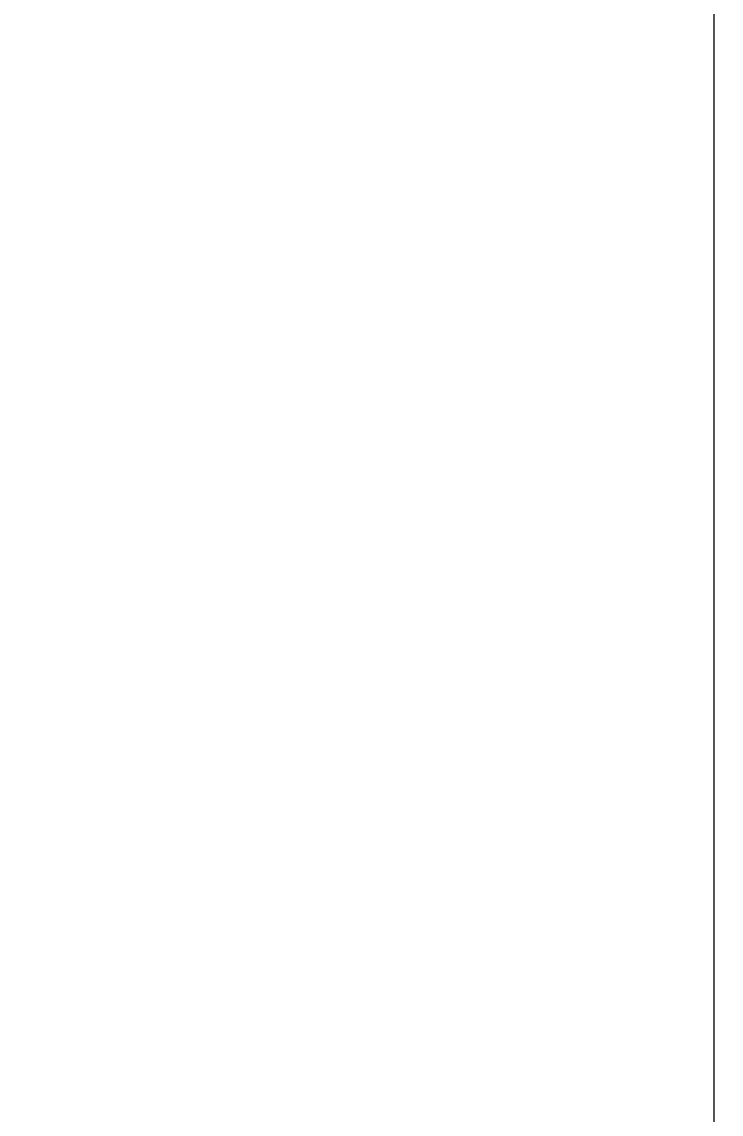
# Model space of a CAD drawing. Extents: x 5051 to 8526, y -300 to 2247.
# Drawn here: x 7367.1 to 7561.3, y 1026.2 to 1329.4 of the extents above; entities that cross this region are included whole.
import ezdxf

# ---------------------------------------------------------------- set-up
doc = ezdxf.new("R2010")
doc.units = 0
doc.header["$LTSCALE"] = 4
doc.header["$MEASUREMENT"] = 0
doc.header["$PDMODE"] = 3
doc.header["$PDSIZE"] = -10
doc.layers.get('0').update_dxf_attribs({"linetype": 'CONTINUOUS'})
doc.layers.get('DEFPOINTS').update_dxf_attribs({"linetype": 'CONTINUOUS'})
doc.styles.add('Daelim Dimension', font='NanumGothic.ttf')
doc.dimstyles.new('DEFAULT', dxfattribs={"dimscale": 2, "dimtxt": 2, "dimasz": 2, "dimexe": 0, "dimexo": 2, "dimgap": 1, "dimtad": 1, "dimdec": 1, "dimzin": 9, "dimdsep": 46, "dimtxsty": 'Daelim Dimension', "dimcen": 0.5, "dimclrd": 252, "dimclre": 252, "dimclrt": 3, "dimadec": 1, "dimazin": 0, "dimtfac": 1, "dimtdec": 1, "dimtix": 1, "dimtmove": 0, "dimatfit": 3, "dimfxl": 1, "dimtolj": 1, "dimtzin": 1, "dimlwd": 9, "dimlwe": 9, "dimarcsym": 0})

# ---------------------------------------------------------------- blocks, each defined once
blk = doc.blocks.new('*D13')
at = {"color": 5, "lineweight": 9, "ltscale": 0.5, "transparency": 16777216}
for p, q in [((7201.17, 1456.89), (7561.31, 1456.89)), ((7559.31, 1448.89), (7559.31, 360.44)), ((7359.22, 352.44), (7561.31, 352.44))]:
    blk.add_line(p, q, dxfattribs=at)
at = {"color": 5, "ltscale": 0.5, "transparency": 16777216}
for points in [[(7557.97, 1448.89), (7560.64, 1448.89), (7559.31, 1456.89)], [(7557.97, 360.44), (7560.64, 360.44), (7559.31, 352.44)]]:
    blk.add_solid(points, dxfattribs=at)
at = {"layer": 'DEFPOINTS', "color": 0, "ltscale": 0.5, "transparency": 16777216}
for p in [(7197.17, 1456.89), (7355.22, 352.44), (7559.31, 352.44)]:
    blk.add_point(p, dxfattribs=at)
at = {"color": 7, "ltscale": 0.5, "transparency": 16777216, "insert": (7543.6, 904.66), "char_height": 20, "attachment_point": 5, "rotation": 90, "style": 'Daelim Dimension'}
blk.add_mtext('\\A1;(1100)', dxfattribs=at)

msp = doc.modelspace()

# ---------------------------------------------------------------- dimensions: what is measured, and where the dimension line sits
at = {"color": 5, "ltscale": 0.5}
dim = msp.add_linear_dim(base=(7559.31, 352.44), p1=(7197.17, 1456.89), p2=(7355.22, 352.44), angle=90, text='(1100)', dimstyle='DEFAULT', override={"dimtxt": 10, "dimasz": 4, "dimexe": 1, "dimdec": 0, "dimclrd": 5, "dimclre": 5, "dimclrt": 7}, dxfattribs=at)
dim.commit()
dim.dimension.update_dxf_attribs({"geometry": '*D13', "text_midpoint": (7543.6, 904.66)})

doc.saveas('drawing.dxf')
